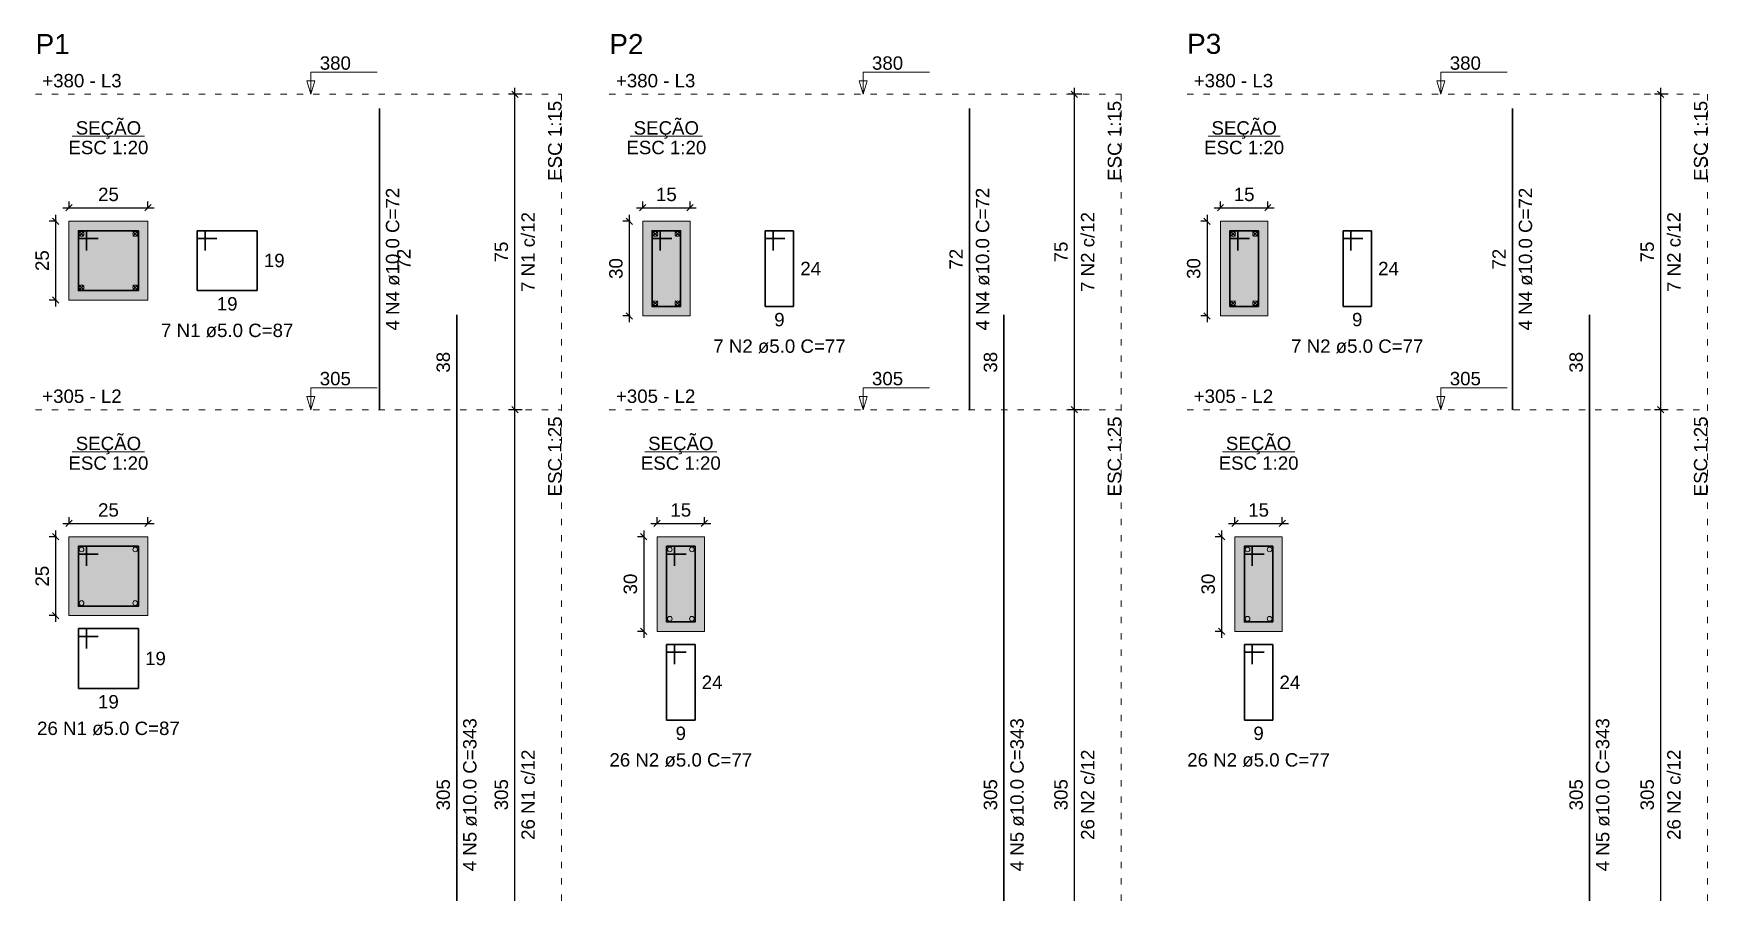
# Model space of a CAD drawing. Header units: inches. Extents: x -52 to 802, y -168 to 85.
# Drawn here: x 598.22 to 624.75, y 69.21 to 82.82 of the extents above; entities that cross this region are included whole.
import ezdxf

# ---------------------------------------------------------------- set-up
doc = ezdxf.new("R2010")
doc.units = ezdxf.units.IN
doc.header["$MEASUREMENT"] = 0
doc.linetypes.add('DOT2', pattern=[3.175, 0, -3.175])
for name, color, linetype, lineweight in [('Descrição da armadura', 7, 'Continuous', 5), ('DT-Barras na forma', 2, 'Continuous', 30), ('DT-Barras no corte', 5, 'Continuous', 5), ('DT-Barras rebatidas', 2, 'Continuous', 30), ('DT-Cotas', 9, 'Continuous', 5), ('DT-Forma', 5, 'Continuous', 5), ('DT-Hachura seção pilares', 252, 'Continuous', 5), ('DT-Pontilhado', 9, 'DOT2', 5), ('DT-Textos', 7, 'Continuous', 5), ('DT-Título', 3, 'Continuous', 20), ('Textos armaduras', 7, 'Continuous', 5)]:
    doc.layers.add(name, color=color, linetype=linetype, lineweight=lineweight)
doc.styles.add('Arial', font='arial.ttf')
doc.styles.get("Standard").update_dxf_attribs({"font": 'arial.ttf'})
doc.dimstyles.new('UM_15.000000', dxfattribs={"dimtxt": 0.18, "dimasz": 0.1, "dimexe": 0.1, "dimexo": 0.2, "dimgap": 0, "dimtad": 1, "dimtih": 1, "dimtoh": 1, "dimdec": 1, "dimlfac": 15, "dimzin": 0, "dimdsep": 46, "dimtxsty": 'Standard', "dimcen": 0.09, "dimdle": 0.1, "dimadec": 1, "dimazin": 2, "dimtfac": 1, "dimtdec": 4, "dimtofl": 0, "dimtmove": 0, "dimatfit": 3, "dimfxl": 1, "dimtolj": 1, "dimarcsym": 0})
doc.dimstyles.new('UM_20.000000', dxfattribs={"dimtxt": 0.18, "dimasz": 0.1, "dimexe": 0.1, "dimexo": 0.2, "dimgap": 0, "dimtad": 1, "dimtih": 1, "dimtoh": 1, "dimdec": 1, "dimlfac": 20, "dimzin": 0, "dimdsep": 46, "dimtxsty": 'Standard', "dimcen": 0.09, "dimdle": 0.1, "dimadec": 1, "dimazin": 2, "dimtfac": 1, "dimtdec": 4, "dimtofl": 0, "dimtmove": 0, "dimatfit": 3, "dimfxl": 1, "dimtolj": 1, "dimarcsym": 0})
doc.dimstyles.new('UM_25.000000', dxfattribs={"dimtxt": 0.18, "dimasz": 0.1, "dimexe": 0.1, "dimexo": 0.2, "dimgap": 0, "dimtad": 1, "dimtih": 1, "dimtoh": 1, "dimdec": 1, "dimlfac": 25, "dimzin": 0, "dimdsep": 46, "dimtxsty": 'Standard', "dimcen": 0.09, "dimdle": 0.1, "dimadec": 1, "dimazin": 2, "dimtfac": 1, "dimtdec": 4, "dimtofl": 0, "dimtmove": 0, "dimatfit": 3, "dimfxl": 1, "dimtolj": 1, "dimarcsym": 0})

# ---------------------------------------------------------------- blocks, each defined once
blk = doc.blocks.new('_Oblique')
at = {"color": 0, "linetype": 'ByBlock', "lineweight": -2}
blk.add_line((-0.5, -0.5), (0.5, 0.5), dxfattribs=at)
blk = doc.blocks.new('*D1440')
at = {"layer": 'Defpoints', "color": 0, "transparency": 16777216}
for p in [(598.787, 79.849), (598.575, 78.599), (598.787, 78.599)]:
    blk.add_point(p, dxfattribs=at)
at = {"layer": 'DT-Cotas', "color": 0, "lineweight": -2, "transparency": 16777216}
for p, q in [((598.587, 79.849), (598.475, 79.849)), ((598.575, 79.949), (598.575, 78.499)), ((598.587, 78.599), (598.475, 78.599))]:
    blk.add_line(p, q, dxfattribs=at)
at = {"layer": 'DT-Cotas', "color": 0, "lineweight": -2, "transparency": 16777216, "xscale": 0.1, "yscale": 0.1, "zscale": 0.1}
for p, rotation in [((598.575, 79.849), 90), ((598.575, 78.599), 270)]:
    blk.add_blockref('_Oblique', p, dxfattribs=dict(at, rotation=rotation))
at = {"layer": 'DT-Cotas', "transparency": 16777216, "insert": (598.363, 79.224), "char_height": 0.2118, "attachment_point": 5, "rotation": 90, "style": 'Arial'}
blk.add_mtext('\\A1;25', dxfattribs=at)
blk = doc.blocks.new('*D1441')
at = {"layer": 'Defpoints', "color": 0, "transparency": 16777216}
for p in [(598.787, 79.849), (600.037, 80.061), (600.037, 79.849)]:
    blk.add_point(p, dxfattribs=at)
at = {"layer": 'DT-Cotas', "color": 0, "lineweight": -2, "transparency": 16777216}
for p, q in [((598.787, 80.049), (598.787, 80.161)), ((600.037, 80.049), (600.037, 80.161)), ((598.687, 80.061), (600.137, 80.061))]:
    blk.add_line(p, q, dxfattribs=at)
at = {"layer": 'DT-Cotas', "color": 0, "lineweight": -2, "transparency": 16777216, "xscale": 0.1, "yscale": 0.1, "zscale": 0.1, "rotation": 180}
blk.add_blockref('_Oblique', (598.787, 80.061), dxfattribs=at)
at = {"layer": 'DT-Cotas', "color": 0, "lineweight": -2, "transparency": 16777216, "xscale": 0.1, "yscale": 0.1, "zscale": 0.1}
blk.add_blockref('_Oblique', (600.037, 80.061), dxfattribs=at)
at = {"layer": 'DT-Cotas', "transparency": 16777216, "insert": (599.412, 80.272), "char_height": 0.2118, "attachment_point": 5, "rotation": 0.0057, "style": 'Arial'}
blk.add_mtext('\\A1;25', dxfattribs=at)
blk = doc.blocks.new('*D1442')
at = {"layer": 'Defpoints', "color": 0, "transparency": 16777216}
for p in [(605.852, 81.861), (606.17, 81.861), (606.17, 76.861)]:
    blk.add_point(p, dxfattribs=at)
at = {"layer": 'DT-Cotas', "color": 0, "lineweight": -2, "transparency": 16777216}
for p, q in [((605.97, 81.861), (605.752, 81.861)), ((605.852, 76.761), (605.852, 81.961)), ((605.97, 76.861), (605.752, 76.861))]:
    blk.add_line(p, q, dxfattribs=at)
at = {"layer": 'DT-Cotas', "color": 0, "lineweight": -2, "transparency": 16777216, "xscale": 0.1, "yscale": 0.1, "zscale": 0.1}
for p, rotation in [((605.852, 81.861), 90), ((605.852, 76.861), 270)]:
    blk.add_blockref('_Oblique', p, dxfattribs=dict(at, rotation=rotation))
blk = doc.blocks.new('*D1443')
at = {"layer": 'Defpoints', "color": 0, "transparency": 16777216}
for p in [(598.787, 74.849), (598.575, 73.599), (598.787, 73.599)]:
    blk.add_point(p, dxfattribs=at)
at = {"layer": 'DT-Cotas', "color": 0, "lineweight": -2, "transparency": 16777216}
for p, q in [((598.587, 74.849), (598.475, 74.849)), ((598.575, 74.949), (598.575, 73.499)), ((598.587, 73.599), (598.475, 73.599))]:
    blk.add_line(p, q, dxfattribs=at)
at = {"layer": 'DT-Cotas', "color": 0, "lineweight": -2, "transparency": 16777216, "xscale": 0.1, "yscale": 0.1, "zscale": 0.1}
for p, rotation in [((598.575, 74.849), 90), ((598.575, 73.599), 270)]:
    blk.add_blockref('_Oblique', p, dxfattribs=dict(at, rotation=rotation))
at = {"layer": 'DT-Cotas', "transparency": 16777216, "insert": (598.363, 74.224), "char_height": 0.2118, "attachment_point": 5, "rotation": 90, "style": 'Arial'}
blk.add_mtext('\\A1;25', dxfattribs=at)
blk = doc.blocks.new('*D1444')
at = {"layer": 'Defpoints', "color": 0, "transparency": 16777216}
for p in [(598.787, 74.849), (600.037, 75.061), (600.037, 74.849)]:
    blk.add_point(p, dxfattribs=at)
at = {"layer": 'DT-Cotas', "color": 0, "lineweight": -2, "transparency": 16777216}
for p, q in [((598.787, 75.049), (598.787, 75.161)), ((600.037, 75.049), (600.037, 75.161)), ((598.687, 75.061), (600.137, 75.061))]:
    blk.add_line(p, q, dxfattribs=at)
at = {"layer": 'DT-Cotas', "color": 0, "lineweight": -2, "transparency": 16777216, "xscale": 0.1, "yscale": 0.1, "zscale": 0.1, "rotation": 180}
blk.add_blockref('_Oblique', (598.787, 75.061), dxfattribs=at)
at = {"layer": 'DT-Cotas', "color": 0, "lineweight": -2, "transparency": 16777216, "xscale": 0.1, "yscale": 0.1, "zscale": 0.1}
blk.add_blockref('_Oblique', (600.037, 75.061), dxfattribs=at)
at = {"layer": 'DT-Cotas', "transparency": 16777216, "insert": (599.412, 75.272), "char_height": 0.2118, "attachment_point": 5, "rotation": 0.0057, "style": 'Arial'}
blk.add_mtext('\\A1;25', dxfattribs=at)
blk = doc.blocks.new('*D1445')
at = {"layer": 'Defpoints', "color": 0, "transparency": 16777216}
for p in [(605.852, 76.861), (606.17, 76.861), (606.17, 64.661)]:
    blk.add_point(p, dxfattribs=at)
at = {"layer": 'DT-Cotas', "color": 0, "lineweight": -2, "transparency": 16777216}
for p, q in [((605.852, 64.561), (605.852, 76.961)), ((605.97, 76.861), (605.752, 76.861)), ((605.97, 64.661), (605.752, 64.661))]:
    blk.add_line(p, q, dxfattribs=at)
at = {"layer": 'DT-Cotas', "color": 0, "lineweight": -2, "transparency": 16777216, "xscale": 0.1, "yscale": 0.1, "zscale": 0.1}
for p, rotation in [((605.852, 76.861), 90), ((605.852, 64.661), 270)]:
    blk.add_blockref('_Oblique', p, dxfattribs=dict(at, rotation=rotation))
blk = doc.blocks.new('*D1460')
at = {"layer": 'Defpoints', "color": 0, "transparency": 16777216}
for p in [(607.877, 79.849), (607.665, 78.349), (607.877, 78.349)]:
    blk.add_point(p, dxfattribs=at)
at = {"layer": 'DT-Cotas', "color": 0, "lineweight": -2, "transparency": 16777216}
for p, q in [((607.677, 79.849), (607.565, 79.849)), ((607.665, 79.949), (607.665, 78.249)), ((607.677, 78.349), (607.565, 78.349))]:
    blk.add_line(p, q, dxfattribs=at)
at = {"layer": 'DT-Cotas', "color": 0, "lineweight": -2, "transparency": 16777216, "xscale": 0.1, "yscale": 0.1, "zscale": 0.1}
for p, rotation in [((607.665, 79.849), 90), ((607.665, 78.349), 270)]:
    blk.add_blockref('_Oblique', p, dxfattribs=dict(at, rotation=rotation))
at = {"layer": 'DT-Cotas', "transparency": 16777216, "insert": (607.454, 79.099), "char_height": 0.2118, "attachment_point": 5, "rotation": 90, "style": 'Arial'}
blk.add_mtext('\\A1;30', dxfattribs=at)
blk = doc.blocks.new('*D1461')
at = {"layer": 'Defpoints', "color": 0, "transparency": 16777216}
for p in [(607.877, 79.849), (608.627, 80.061), (608.627, 79.849)]:
    blk.add_point(p, dxfattribs=at)
at = {"layer": 'DT-Cotas', "color": 0, "lineweight": -2, "transparency": 16777216}
for p, q in [((607.877, 80.049), (607.877, 80.161)), ((608.627, 80.049), (608.627, 80.161)), ((607.777, 80.061), (608.727, 80.061))]:
    blk.add_line(p, q, dxfattribs=at)
at = {"layer": 'DT-Cotas', "color": 0, "lineweight": -2, "transparency": 16777216, "xscale": 0.1, "yscale": 0.1, "zscale": 0.1, "rotation": 180}
blk.add_blockref('_Oblique', (607.877, 80.061), dxfattribs=at)
at = {"layer": 'DT-Cotas', "color": 0, "lineweight": -2, "transparency": 16777216, "xscale": 0.1, "yscale": 0.1, "zscale": 0.1}
blk.add_blockref('_Oblique', (608.627, 80.061), dxfattribs=at)
at = {"layer": 'DT-Cotas', "transparency": 16777216, "insert": (608.252, 80.272), "char_height": 0.2118, "attachment_point": 5, "rotation": 0.0057, "style": 'Arial'}
blk.add_mtext('\\A1;15', dxfattribs=at)
blk = doc.blocks.new('*D1462')
at = {"layer": 'Defpoints', "color": 0, "transparency": 16777216}
for p in [(614.719, 81.861), (615.037, 81.861), (615.037, 76.861)]:
    blk.add_point(p, dxfattribs=at)
at = {"layer": 'DT-Cotas', "color": 0, "lineweight": -2, "transparency": 16777216}
for p, q in [((614.837, 81.861), (614.619, 81.861)), ((614.719, 76.761), (614.719, 81.961)), ((614.837, 76.861), (614.619, 76.861))]:
    blk.add_line(p, q, dxfattribs=at)
at = {"layer": 'DT-Cotas', "color": 0, "lineweight": -2, "transparency": 16777216, "xscale": 0.1, "yscale": 0.1, "zscale": 0.1}
for p, rotation in [((614.719, 81.861), 90), ((614.719, 76.861), 270)]:
    blk.add_blockref('_Oblique', p, dxfattribs=dict(at, rotation=rotation))
blk = doc.blocks.new('*D1463')
at = {"layer": 'Defpoints', "color": 0, "transparency": 16777216}
for p in [(608.106, 74.849), (607.895, 73.349), (608.106, 73.349)]:
    blk.add_point(p, dxfattribs=at)
at = {"layer": 'DT-Cotas', "color": 0, "lineweight": -2, "transparency": 16777216}
for p, q in [((607.906, 74.849), (607.795, 74.849)), ((607.895, 74.949), (607.895, 73.249)), ((607.906, 73.349), (607.795, 73.349))]:
    blk.add_line(p, q, dxfattribs=at)
at = {"layer": 'DT-Cotas', "color": 0, "lineweight": -2, "transparency": 16777216, "xscale": 0.1, "yscale": 0.1, "zscale": 0.1}
for p, rotation in [((607.895, 74.849), 90), ((607.895, 73.349), 270)]:
    blk.add_blockref('_Oblique', p, dxfattribs=dict(at, rotation=rotation))
at = {"layer": 'DT-Cotas', "transparency": 16777216, "insert": (607.683, 74.099), "char_height": 0.2118, "attachment_point": 5, "rotation": 90, "style": 'Arial'}
blk.add_mtext('\\A1;30', dxfattribs=at)
blk = doc.blocks.new('*D1464')
at = {"layer": 'Defpoints', "color": 0, "transparency": 16777216}
for p in [(608.106, 74.849), (608.856, 75.061), (608.856, 74.849)]:
    blk.add_point(p, dxfattribs=at)
at = {"layer": 'DT-Cotas', "color": 0, "lineweight": -2, "transparency": 16777216}
for p, q in [((608.106, 75.049), (608.106, 75.161)), ((608.856, 75.049), (608.856, 75.161)), ((608.006, 75.061), (608.956, 75.061))]:
    blk.add_line(p, q, dxfattribs=at)
at = {"layer": 'DT-Cotas', "color": 0, "lineweight": -2, "transparency": 16777216, "xscale": 0.1, "yscale": 0.1, "zscale": 0.1, "rotation": 180}
blk.add_blockref('_Oblique', (608.106, 75.061), dxfattribs=at)
at = {"layer": 'DT-Cotas', "color": 0, "lineweight": -2, "transparency": 16777216, "xscale": 0.1, "yscale": 0.1, "zscale": 0.1}
blk.add_blockref('_Oblique', (608.856, 75.061), dxfattribs=at)
at = {"layer": 'DT-Cotas', "transparency": 16777216, "insert": (608.481, 75.272), "char_height": 0.2118, "attachment_point": 5, "rotation": 0.0057, "style": 'Arial'}
blk.add_mtext('\\A1;15', dxfattribs=at)
blk = doc.blocks.new('*D1448')
at = {"layer": 'Defpoints', "color": 0, "transparency": 16777216}
for p in [(614.719, 76.861), (615.037, 76.861), (615.037, 64.661)]:
    blk.add_point(p, dxfattribs=at)
at = {"layer": 'DT-Cotas', "color": 0, "lineweight": -2, "transparency": 16777216}
for p, q in [((614.719, 64.561), (614.719, 76.961)), ((614.837, 76.861), (614.619, 76.861)), ((614.837, 64.661), (614.619, 64.661))]:
    blk.add_line(p, q, dxfattribs=at)
at = {"layer": 'DT-Cotas', "color": 0, "lineweight": -2, "transparency": 16777216, "xscale": 0.1, "yscale": 0.1, "zscale": 0.1}
for p, rotation in [((614.719, 76.861), 90), ((614.719, 64.661), 270)]:
    blk.add_blockref('_Oblique', p, dxfattribs=dict(at, rotation=rotation))
blk = doc.blocks.new('*D1452')
at = {"layer": 'Defpoints', "color": 0, "transparency": 16777216}
for p in [(617.033, 79.849), (616.821, 78.349), (617.033, 78.349)]:
    blk.add_point(p, dxfattribs=at)
at = {"layer": 'DT-Cotas', "color": 0, "lineweight": -2, "transparency": 16777216}
for p, q in [((616.833, 79.849), (616.721, 79.849)), ((616.821, 79.949), (616.821, 78.249)), ((616.833, 78.349), (616.721, 78.349))]:
    blk.add_line(p, q, dxfattribs=at)
at = {"layer": 'DT-Cotas', "color": 0, "lineweight": -2, "transparency": 16777216, "xscale": 0.1, "yscale": 0.1, "zscale": 0.1}
for p, rotation in [((616.821, 79.849), 90), ((616.821, 78.349), 270)]:
    blk.add_blockref('_Oblique', p, dxfattribs=dict(at, rotation=rotation))
at = {"layer": 'DT-Cotas', "transparency": 16777216, "insert": (616.609, 79.099), "char_height": 0.2118, "attachment_point": 5, "rotation": 90, "style": 'Arial'}
blk.add_mtext('\\A1;30', dxfattribs=at)
blk = doc.blocks.new('*D1453')
at = {"layer": 'Defpoints', "color": 0, "transparency": 16777216}
for p in [(617.033, 79.849), (617.783, 80.061), (617.783, 79.849)]:
    blk.add_point(p, dxfattribs=at)
at = {"layer": 'DT-Cotas', "color": 0, "lineweight": -2, "transparency": 16777216}
for p, q in [((617.033, 80.049), (617.033, 80.161)), ((617.783, 80.049), (617.783, 80.161)), ((616.933, 80.061), (617.883, 80.061))]:
    blk.add_line(p, q, dxfattribs=at)
at = {"layer": 'DT-Cotas', "color": 0, "lineweight": -2, "transparency": 16777216, "xscale": 0.1, "yscale": 0.1, "zscale": 0.1, "rotation": 180}
blk.add_blockref('_Oblique', (617.033, 80.061), dxfattribs=at)
at = {"layer": 'DT-Cotas', "color": 0, "lineweight": -2, "transparency": 16777216, "xscale": 0.1, "yscale": 0.1, "zscale": 0.1}
blk.add_blockref('_Oblique', (617.783, 80.061), dxfattribs=at)
at = {"layer": 'DT-Cotas', "transparency": 16777216, "insert": (617.408, 80.272), "char_height": 0.2118, "attachment_point": 5, "rotation": 0.0057, "style": 'Arial'}
blk.add_mtext('\\A1;15', dxfattribs=at)
blk = doc.blocks.new('*D1454')
at = {"layer": 'Defpoints', "color": 0, "transparency": 16777216}
for p in [(624.009, 81.861), (624.326, 81.861), (624.326, 76.861)]:
    blk.add_point(p, dxfattribs=at)
at = {"layer": 'DT-Cotas', "color": 0, "lineweight": -2, "transparency": 16777216}
for p, q in [((624.126, 81.861), (623.909, 81.861)), ((624.009, 76.761), (624.009, 81.961)), ((624.126, 76.861), (623.909, 76.861))]:
    blk.add_line(p, q, dxfattribs=at)
at = {"layer": 'DT-Cotas', "color": 0, "lineweight": -2, "transparency": 16777216, "xscale": 0.1, "yscale": 0.1, "zscale": 0.1}
for p, rotation in [((624.009, 81.861), 90), ((624.009, 76.861), 270)]:
    blk.add_blockref('_Oblique', p, dxfattribs=dict(at, rotation=rotation))
blk = doc.blocks.new('*D1455')
at = {"layer": 'Defpoints', "color": 0, "transparency": 16777216}
for p in [(617.262, 74.849), (617.05, 73.349), (617.262, 73.349)]:
    blk.add_point(p, dxfattribs=at)
at = {"layer": 'DT-Cotas', "color": 0, "lineweight": -2, "transparency": 16777216}
for p, q in [((617.062, 74.849), (616.95, 74.849)), ((617.05, 74.949), (617.05, 73.249)), ((617.062, 73.349), (616.95, 73.349))]:
    blk.add_line(p, q, dxfattribs=at)
at = {"layer": 'DT-Cotas', "color": 0, "lineweight": -2, "transparency": 16777216, "xscale": 0.1, "yscale": 0.1, "zscale": 0.1}
for p, rotation in [((617.05, 74.849), 90), ((617.05, 73.349), 270)]:
    blk.add_blockref('_Oblique', p, dxfattribs=dict(at, rotation=rotation))
at = {"layer": 'DT-Cotas', "transparency": 16777216, "insert": (616.838, 74.099), "char_height": 0.2118, "attachment_point": 5, "rotation": 90, "style": 'Arial'}
blk.add_mtext('\\A1;30', dxfattribs=at)
blk = doc.blocks.new('*D1456')
at = {"layer": 'Defpoints', "color": 0, "transparency": 16777216}
for p in [(617.262, 74.849), (618.012, 75.061), (618.012, 74.849)]:
    blk.add_point(p, dxfattribs=at)
at = {"layer": 'DT-Cotas', "color": 0, "lineweight": -2, "transparency": 16777216}
for p, q in [((617.262, 75.049), (617.262, 75.161)), ((618.012, 75.049), (618.012, 75.161)), ((617.162, 75.061), (618.112, 75.061))]:
    blk.add_line(p, q, dxfattribs=at)
at = {"layer": 'DT-Cotas', "color": 0, "lineweight": -2, "transparency": 16777216, "xscale": 0.1, "yscale": 0.1, "zscale": 0.1, "rotation": 180}
blk.add_blockref('_Oblique', (617.262, 75.061), dxfattribs=at)
at = {"layer": 'DT-Cotas', "color": 0, "lineweight": -2, "transparency": 16777216, "xscale": 0.1, "yscale": 0.1, "zscale": 0.1}
blk.add_blockref('_Oblique', (618.012, 75.061), dxfattribs=at)
at = {"layer": 'DT-Cotas', "transparency": 16777216, "insert": (617.637, 75.272), "char_height": 0.2118, "attachment_point": 5, "rotation": 0.0057, "style": 'Arial'}
blk.add_mtext('\\A1;15', dxfattribs=at)
blk = doc.blocks.new('*D1465')
at = {"layer": 'Defpoints', "color": 0, "transparency": 16777216}
for p in [(624.009, 76.861), (624.326, 76.861), (624.326, 64.661)]:
    blk.add_point(p, dxfattribs=at)
at = {"layer": 'DT-Cotas', "color": 0, "lineweight": -2, "transparency": 16777216}
for p, q in [((624.009, 64.561), (624.009, 76.961)), ((624.126, 76.861), (623.909, 76.861)), ((624.126, 64.661), (623.909, 64.661))]:
    blk.add_line(p, q, dxfattribs=at)
at = {"layer": 'DT-Cotas', "color": 0, "lineweight": -2, "transparency": 16777216, "xscale": 0.1, "yscale": 0.1, "zscale": 0.1}
for p, rotation in [((624.009, 76.861), 90), ((624.009, 64.661), 270)]:
    blk.add_blockref('_Oblique', p, dxfattribs=dict(at, rotation=rotation))

msp = doc.modelspace()

# ---------------------------------------------------------------- hatches: boundary and pattern name
at = {"layer": 'DT-Hachura seção pilares', "linetype": 'Continuous'}
for points in [[(598.7866, 78.5988), (598.7866, 78.5988), (600.0366, 78.5988), (600.0366, 79.8488), (598.7866, 79.8488), (598.7866, 78.5988)], [(607.8771, 78.3488), (607.8771, 78.3488), (608.6271, 78.3488), (608.6271, 79.8488), (607.8771, 79.8488), (607.8771, 78.3488)], [(617.0325, 78.3488), (617.0325, 78.3488), (617.7825, 78.3488), (617.7825, 79.8488), (617.0325, 79.8488), (617.0325, 78.3488)], [(598.7866, 73.5988), (598.7866, 73.5988), (600.0366, 73.5988), (600.0366, 74.8488), (598.7866, 74.8488), (598.7866, 73.5988)], [(608.1063, 73.3488), (608.1063, 73.3488), (608.8563, 73.3488), (608.8563, 74.8488), (608.1063, 74.8488), (608.1063, 73.3488)], [(617.2617, 73.3488), (617.2617, 73.3488), (618.0117, 73.3488), (618.0117, 74.8488), (617.2617, 74.8488), (617.2617, 73.3488)]]:
    msp.add_hatch(color=256, dxfattribs=at).paths.add_polyline_path(points)

# ---------------------------------------------------------------- linework, layer by layer
at = {"layer": 'DT-Barras na forma'}
for points in [[(599.0616, 79.3863), (599.0616, 79.6988), (598.9366, 79.6988), (598.9366, 78.7488), (599.8866, 78.7488), (599.8866, 79.6988), (598.9366, 79.6988), (598.9366, 79.5738), (599.2491, 79.5738)], [(608.1521, 79.3863), (608.1521, 79.6988), (608.0271, 79.6988), (608.0271, 78.4988), (608.4771, 78.4988), (608.4771, 79.6988), (608.0271, 79.6988), (608.0271, 79.5738), (608.3396, 79.5738)], [(617.3075, 79.3863), (617.3075, 79.6988), (617.1825, 79.6988), (617.1825, 78.4988), (617.6325, 78.4988), (617.6325, 79.6988), (617.1825, 79.6988), (617.1825, 79.5738), (617.495, 79.5738)], [(599.0616, 74.3863), (599.0616, 74.6988), (598.9366, 74.6988), (598.9366, 73.7488), (599.8866, 73.7488), (599.8866, 74.6988), (598.9366, 74.6988), (598.9366, 74.5738), (599.2491, 74.5738)], [(608.3813, 74.3863), (608.3813, 74.6988), (608.2563, 74.6988), (608.2563, 73.4988), (608.7063, 73.4988), (608.7063, 74.6988), (608.2563, 74.6988), (608.2563, 74.5738), (608.5688, 74.5738)], [(617.5367, 74.3863), (617.5367, 74.6988), (617.4117, 74.6988), (617.4117, 73.4988), (617.8617, 73.4988), (617.8617, 74.6988), (617.4117, 74.6988), (617.4117, 74.5738), (617.7242, 74.5738)]]:
    msp.add_lwpolyline(points, dxfattribs=at)
at = {"layer": 'DT-Barras no corte'}
for p, q in [((598.9491, 79.6113), (599.0241, 79.6863)), ((598.9491, 79.6863), (599.0241, 79.6113)), ((599.7991, 79.6113), (599.8741, 79.6863)), ((599.7991, 79.6863), (599.8741, 79.6113)), ((608.0396, 79.6113), (608.1146, 79.6863)), ((608.0396, 79.6863), (608.1146, 79.6113)), ((608.3896, 79.6113), (608.4646, 79.6863)), ((608.3896, 79.6863), (608.4646, 79.6113)), ((617.195, 79.6113), (617.27, 79.6863)), ((617.195, 79.6863), (617.27, 79.6113)), ((617.545, 79.6113), (617.62, 79.6863)), ((617.545, 79.6863), (617.62, 79.6113)), ((598.9491, 78.7613), (599.0241, 78.8363)), ((598.9491, 78.8363), (599.0241, 78.7613)), ((599.7991, 78.7613), (599.8741, 78.8363)), ((599.7991, 78.8363), (599.8741, 78.7613)), ((608.0396, 78.5113), (608.1146, 78.5863)), ((608.0396, 78.5863), (608.1146, 78.5113)), ((608.3896, 78.5113), (608.4646, 78.5863)), ((608.3896, 78.5863), (608.4646, 78.5113)), ((617.195, 78.5113), (617.27, 78.5863)), ((617.195, 78.5863), (617.27, 78.5113)), ((617.545, 78.5113), (617.62, 78.5863)), ((617.545, 78.5863), (617.62, 78.5113))]:
    msp.add_line(p, q, dxfattribs=at)
for centre in [(598.9866, 79.6488), (599.8366, 79.6488), (608.0771, 79.6488), (608.4271, 79.6488), (617.2325, 79.6488), (617.5825, 79.6488), (598.9866, 78.7988), (599.8366, 78.7988), (608.0771, 78.5488), (608.4271, 78.5488), (617.2325, 78.5488), (617.5825, 78.5488), (598.9866, 74.6488), (599.8366, 74.6488), (608.3063, 74.6488), (608.6563, 74.6488), (617.4617, 74.6488), (617.8117, 74.6488), (598.9866, 73.7988), (599.8366, 73.7988), (608.3063, 73.5488), (608.6563, 73.5488), (617.4617, 73.5488), (617.8117, 73.5488)]:
    msp.add_circle(centre, 0.0375, dxfattribs=at)
at = {"layer": 'DT-Barras rebatidas'}
for p, q in [((603.7081, 76.8609), (603.7081, 81.6342)), ((613.056, 76.8609), (613.056, 81.6342)), ((621.6587, 76.8609), (621.6587, 81.6342)), ((600.9437, 79.6988), (600.8187, 79.6988)), ((600.8187, 79.6988), (600.8187, 78.7488)), ((601.7687, 79.6988), (600.8187, 79.6988)), ((600.8187, 79.6988), (600.8187, 79.5738)), ((600.9437, 79.3863), (600.9437, 79.6988)), ((601.7687, 78.7488), (601.7687, 79.6988)), ((609.9441, 79.6988), (609.8191, 79.6988)), ((609.8191, 79.6988), (609.8191, 78.4988)), ((610.2691, 79.6988), (609.8191, 79.6988)), ((609.8191, 79.6988), (609.8191, 79.5738)), ((609.9441, 79.3863), (609.9441, 79.6988)), ((610.2691, 78.4988), (610.2691, 79.6988)), ((619.0995, 79.6988), (618.9745, 79.6988)), ((618.9745, 79.6988), (618.9745, 78.4988)), ((619.4245, 79.6988), (618.9745, 79.6988)), ((618.9745, 79.6988), (618.9745, 79.5738)), ((619.0995, 79.3863), (619.0995, 79.6988)), ((619.4245, 78.4988), (619.4245, 79.6988)), ((600.8187, 79.5738), (601.1312, 79.5738)), ((609.8191, 79.5738), (610.1316, 79.5738)), ((618.9745, 79.5738), (619.287, 79.5738)), ((600.8187, 78.7488), (601.7687, 78.7488)), ((604.9317, 76.8609), (604.9317, 78.3677)), ((609.8191, 78.4988), (610.2691, 78.4988)), ((613.6024, 76.8609), (613.6024, 78.3677)), ((618.9745, 78.4988), (619.4245, 78.4988)), ((622.8823, 76.8609), (622.8823, 78.3677)), ((604.9317, 64.6609), (604.9317, 76.8609)), ((613.6024, 64.6609), (613.6024, 76.8609)), ((622.8823, 64.6609), (622.8823, 76.8609)), ((599.0616, 73.3929), (598.9366, 73.3929)), ((598.9366, 73.3929), (598.9366, 72.4429)), ((599.8866, 73.3929), (598.9366, 73.3929)), ((598.9366, 73.3929), (598.9366, 73.2679)), ((598.9366, 73.2679), (599.2491, 73.2679)), ((599.0616, 73.0804), (599.0616, 73.3929)), ((599.8866, 72.4429), (599.8866, 73.3929)), ((608.3813, 73.1429), (608.2563, 73.1429)), ((608.2563, 73.1429), (608.2563, 71.9429)), ((608.7063, 73.1429), (608.2563, 73.1429)), ((608.2563, 73.1429), (608.2563, 73.0179)), ((608.2563, 73.0179), (608.5688, 73.0179)), ((608.3813, 72.8304), (608.3813, 73.1429)), ((608.7063, 71.9429), (608.7063, 73.1429)), ((617.5367, 73.1429), (617.4117, 73.1429)), ((617.4117, 73.1429), (617.4117, 71.9429)), ((617.8617, 73.1429), (617.4117, 73.1429)), ((617.4117, 73.1429), (617.4117, 73.0179)), ((617.4117, 73.0179), (617.7242, 73.0179)), ((617.5367, 72.8304), (617.5367, 73.1429)), ((617.8617, 71.9429), (617.8617, 73.1429)), ((598.9366, 72.4429), (599.8866, 72.4429)), ((608.2563, 71.9429), (608.7063, 71.9429)), ((617.4117, 71.9429), (617.8617, 71.9429))]:
    msp.add_line(p, q, dxfattribs=at)
at = {"layer": 'DT-Forma'}
for points in [[(598.7866, 78.5988), (600.0366, 78.5988), (600.0366, 79.8488), (598.7866, 79.8488), (598.7866, 78.5988)], [(607.8771, 78.3488), (608.6271, 78.3488), (608.6271, 79.8488), (607.8771, 79.8488), (607.8771, 78.3488)], [(617.0325, 78.3488), (617.7825, 78.3488), (617.7825, 79.8488), (617.0325, 79.8488), (617.0325, 78.3488)], [(598.7866, 73.5988), (600.0366, 73.5988), (600.0366, 74.8488), (598.7866, 74.8488), (598.7866, 73.5988)], [(608.1063, 73.3488), (608.8563, 73.3488), (608.8563, 74.8488), (608.1063, 74.8488), (608.1063, 73.3488)], [(617.2617, 73.3488), (618.0117, 73.3488), (618.0117, 74.8488), (617.2617, 74.8488), (617.2617, 73.3488)]]:
    msp.add_lwpolyline(points, close=True, dxfattribs=at)
at = {"layer": 'DT-Pontilhado', "ltscale": 0.05}
for p, q in [((598.2571, 81.8609), (606.5932, 81.8609)), ((606.5932, 81.8609), (606.5932, 60.6609)), ((607.3476, 81.8609), (615.4607, 81.8609)), ((615.4607, 81.8609), (615.4607, 60.6609)), ((616.503, 81.8609), (624.75, 81.8609)), ((624.75, 81.8609), (624.75, 60.6609)), ((598.2571, 76.8609), (606.5932, 76.8609)), ((607.3476, 76.8609), (615.4607, 76.8609)), ((616.503, 76.8609), (624.75, 76.8609))]:
    msp.add_line(p, q, dxfattribs=at)
at = {"layer": 'DT-Textos'}
for p, q in [((598.8394, 81.1937), (599.9839, 81.1937)), ((607.6799, 81.1937), (608.8243, 81.1937)), ((616.8353, 81.1937), (617.9797, 81.1937)), ((598.8394, 76.1937), (599.9839, 76.1937)), ((607.9091, 76.1937), (609.0535, 76.1937)), ((617.0645, 76.1937), (618.2089, 76.1937))]:
    msp.add_line(p, q, dxfattribs=at)
for points in [[(602.6203, 81.8609), (602.6838, 82.0727), (602.5567, 82.0727), (602.6203, 81.8609), (602.6203, 82.2109), (603.6703, 82.2109)], [(611.3706, 81.8609), (611.4341, 82.0727), (611.3071, 82.0727), (611.3706, 81.8609), (611.3706, 82.2109), (612.4206, 82.2109)], [(620.526, 81.8609), (620.5895, 82.0727), (620.4625, 82.0727), (620.526, 81.8609), (620.526, 82.2109), (621.576, 82.2109)], [(602.6203, 76.8609), (602.6838, 77.0727), (602.5567, 77.0727), (602.6203, 76.8609), (602.6203, 77.2109), (603.6703, 77.2109)], [(611.3706, 76.8609), (611.4341, 77.0727), (611.3071, 77.0727), (611.3706, 76.8609), (611.3706, 77.2109), (612.4206, 77.2109)], [(620.526, 76.8609), (620.5895, 77.0727), (620.4625, 77.0727), (620.526, 76.8609), (620.526, 77.2109), (621.576, 77.2109)]]:
    msp.add_lwpolyline(points, dxfattribs=at)

# ---------------------------------------------------------------- texts
at = {"layer": 'Descrição da armadura', "linetype": 'Continuous', "char_height": 0.2118, "attachment_point": 8, "rotation": 90, "line_spacing_factor": 0.798, "style": 'Arial'}
for s, insert, width in [('4 N4 ø10.0 C=72', (604.0258, 79.2476), 4.534748), ('4 N4 ø10.0 C=72', (613.3737, 79.2476), 4.534748), ('4 N4 ø10.0 C=72', (621.9764, 79.2476), 4.534748), ('7 N1 c/12', (606.1696, 79.3609), 2.539389), ('7 N2 c/12', (615.0371, 79.3609), 2.539389), ('7 N2 c/12', (624.3264, 79.3609), 2.539389), ('4 N5 ø10.0 C=343', (605.2494, 70.7609), 4.8647), ('4 N5 ø10.0 C=343', (613.9201, 70.7609), 4.8647), ('4 N5 ø10.0 C=343', (623.2, 70.7609), 4.8647), ('26 N1 c/12', (606.1696, 70.7609), 2.869342), ('26 N2 c/12', (615.0371, 70.7609), 2.869342), ('26 N2 c/12', (624.3264, 70.7609), 2.869342)]:
    msp.add_mtext(s, dxfattribs=dict(at, insert=insert, width=width))
at = {"layer": 'Descrição da armadura', "linetype": 'Continuous', "char_height": 0.2118, "attachment_point": 8, "line_spacing_factor": 0.798, "style": 'Arial'}
for s, insert, width in [('7 N1 ø5.0 C=87', (601.2937, 78.0075), 4.204795), ('7 N2 ø5.0 C=77', (610.0441, 77.7575), 4.204795), ('7 N2 ø5.0 C=77', (619.1995, 77.7575), 4.204795), ('26 N1 ø5.0 C=87', (599.4116, 71.7016), 4.534748), ('26 N2 ø5.0 C=77', (608.4813, 71.2016), 4.534748), ('26 N2 ø5.0 C=77', (617.6367, 71.2016), 4.534748)]:
    msp.add_mtext(s, dxfattribs=dict(at, insert=insert, width=width))
at = {"layer": 'DT-Cotas', "linetype": 'Continuous', "char_height": 0.2118, "attachment_point": 8, "rotation": 90, "line_spacing_factor": 0.798, "style": 'Arial'}
for s, insert, width in [('75', (605.746, 79.3609), 0.659905), ('75', (614.6135, 79.3609), 0.659905), ('75', (623.9028, 79.3609), 0.659905), ('305', (605.746, 70.7609), 0.989858), ('305', (614.6135, 70.7609), 0.989858), ('305', (623.9028, 70.7609), 0.989858)]:
    msp.add_mtext(s, dxfattribs=dict(at, insert=insert, width=width))
at = {"layer": 'DT-Textos', "char_height": 0.2118, "width": 1.18721, "attachment_point": 7, "line_spacing_factor": 0.798, "style": 'Arial'}
for s, insert in [('380', (602.7603, 82.2459)), ('380', (611.5106, 82.2459)), ('380', (620.666, 82.2459)), ('305', (602.7603, 77.2459)), ('305', (611.5106, 77.2459)), ('305', (620.666, 77.2459))]:
    msp.add_mtext(s, dxfattribs=dict(at, insert=insert))
at = {"layer": 'DT-Textos', "linetype": 'Continuous', "char_height": 0.2118, "line_spacing_factor": 0.798, "style": 'Arial'}
for s, insert, width, attachment_point in [('+380 - L3', (598.363, 81.9668), 3.026568, 7), ('+380 - L3', (607.4535, 81.9668), 3.026568, 7), ('+380 - L3', (616.6089, 81.9668), 3.026568, 7), ('SEÇÃO', (599.4118, 81.156), 2.49116, 8), ('SEÇÃO', (608.2517, 81.156), 2.49116, 8), ('SEÇÃO', (617.4076, 81.156), 2.49116, 8), ('ESC 1:20', (599.4116, 80.9078), 3.045677, 8), ('ESC 1:20', (608.2521, 80.9078), 3.045677, 8), ('ESC 1:20', (617.4075, 80.9078), 3.045677, 8), ('+305 - L2', (598.363, 76.9668), 3.026568, 7), ('+305 - L2', (607.4535, 76.9668), 3.026568, 7), ('+305 - L2', (616.6089, 76.9668), 3.026568, 7), ('SEÇÃO', (599.4118, 76.156), 2.49116, 8), ('SEÇÃO', (608.4817, 76.156), 2.49116, 8), ('SEÇÃO', (617.6366, 76.156), 2.49116, 8), ('ESC 1:20', (599.4116, 75.9078), 3.045677, 8), ('ESC 1:20', (608.4813, 75.9078), 3.045677, 8), ('ESC 1:20', (617.6367, 75.9078), 3.045677, 8)]:
    msp.add_mtext(s, dxfattribs=dict(at, insert=insert, width=width, attachment_point=attachment_point))
at = {"layer": 'DT-Textos', "linetype": 'Continuous', "char_height": 0.2118, "width": 3.045677, "attachment_point": 9, "rotation": 90, "line_spacing_factor": 0.798, "style": 'Arial'}
for s, insert in [('ESC 1:15', (606.5932, 81.755)), ('ESC 1:15', (615.4607, 81.755)), ('ESC 1:15', (624.75, 81.755)), ('ESC 1:25', (606.5932, 76.755)), ('ESC 1:25', (615.4607, 76.755)), ('ESC 1:25', (624.75, 76.755))]:
    msp.add_mtext(s, dxfattribs=dict(at, insert=insert))
at = {"layer": 'DT-Título', "linetype": 'Continuous', "char_height": 0.3177, "width": 0.870342, "attachment_point": 7, "line_spacing_factor": 0.798, "style": 'Arial'}
for s, insert in [('P1', (598.2571, 82.4963)), ('P2', (607.3476, 82.4963)), ('P3', (616.503, 82.4963))]:
    msp.add_mtext(s, dxfattribs=dict(at, insert=insert))
at = {"layer": 'Textos armaduras', "linetype": 'Continuous', "char_height": 0.2118, "attachment_point": 7, "line_spacing_factor": 0.798, "style": 'Arial'}
for s, insert, width in [('19', (601.8746, 79.1179), 0.659905), ('24', (610.375, 78.9929), 0.659905), ('24', (619.5304, 78.9929), 0.659905), ('19', (601.1288, 78.4311), 0.659905), ('9', (609.9616, 78.1811), 0.329953), ('9', (619.117, 78.1811), 0.329953), ('19', (599.9925, 72.812), 0.659905), ('24', (608.8122, 72.437), 0.659905), ('24', (617.9676, 72.437), 0.659905), ('19', (599.2467, 72.1252), 0.659905), ('9', (608.3988, 71.6252), 0.329953), ('9', (617.5542, 71.6252), 0.329953)]:
    msp.add_mtext(s, dxfattribs=dict(at, insert=insert, width=width))
at = {"layer": 'Textos armaduras', "linetype": 'Continuous', "char_height": 0.2118, "attachment_point": 7, "rotation": 90, "line_spacing_factor": 0.798, "style": 'Arial'}
for s, insert, width in [('72', (604.1998, 79.0826), 0.659905), ('72', (612.9501, 79.0826), 0.659905), ('72', (621.5528, 79.0826), 0.659905), ('38', (604.8258, 77.4493), 0.659905), ('38', (613.4965, 77.4493), 0.659905), ('38', (622.7764, 77.4493), 0.659905), ('305', (604.8258, 70.5134), 0.989858), ('305', (613.4965, 70.5134), 0.989858), ('305', (622.7764, 70.5134), 0.989858)]:
    msp.add_mtext(s, dxfattribs=dict(at, insert=insert, width=width))

# ---------------------------------------------------------------- dimensions: what is measured, and where the dimension line sits
at = {"layer": 'DT-Cotas'}
for base, p1, p2, dimstyle, override, picture, middle in [((605.8519, 81.8609), (606.1696, 76.8609), (606.1696, 81.8609), 'UM_15.000000', {"dimtxt": 0.2118, "dimasz": 0.1, "dimexe": 0.1, "dimexo": 0.2, "dimtad": 1, "dimtih": 0, "dimtoh": 0, "dimdec": 1, "dimlfac": 15, "dimzin": 8, "dimtxsty": 'Arial', "dimblk": 'Oblique', "dimblk1": 'Oblique', "dimblk2": 'Oblique', "dimsah": 1, "dimdle": 0.1, "dimse1": 0, "dimse2": 0, "dimclrt": 256, "dimadec": 1, "dimazin": 3, "dimtmove": 2, "dimldrblk": 'Oblique'}, '*D1442', (605.6401, 79.3609)), ((614.7194, 81.8609), (615.0371, 76.8609), (615.0371, 81.8609), 'UM_15.000000', {"dimtxt": 0.2118, "dimasz": 0.1, "dimexe": 0.1, "dimexo": 0.2, "dimtad": 1, "dimtih": 0, "dimtoh": 0, "dimdec": 1, "dimlfac": 15, "dimzin": 8, "dimtxsty": 'Arial', "dimblk": 'Oblique', "dimblk1": 'Oblique', "dimblk2": 'Oblique', "dimsah": 1, "dimdle": 0.1, "dimse1": 0, "dimse2": 0, "dimclrt": 256, "dimadec": 1, "dimazin": 3, "dimtmove": 2, "dimldrblk": 'Oblique'}, '*D1462', (614.5076, 79.3609)), ((624.0087, 81.8609), (624.3264, 76.8609), (624.3264, 81.8609), 'UM_15.000000', {"dimtxt": 0.2118, "dimasz": 0.1, "dimexe": 0.1, "dimexo": 0.2, "dimtad": 1, "dimtih": 0, "dimtoh": 0, "dimdec": 1, "dimlfac": 15, "dimzin": 8, "dimtxsty": 'Arial', "dimblk": 'Oblique', "dimblk1": 'Oblique', "dimblk2": 'Oblique', "dimsah": 1, "dimdle": 0.1, "dimse1": 0, "dimse2": 0, "dimclrt": 256, "dimadec": 1, "dimazin": 3, "dimtmove": 2, "dimldrblk": 'Oblique'}, '*D1454', (623.7969, 79.3609)), ((605.8519, 76.8609), (606.1696, 64.6609), (606.1696, 76.8609), 'UM_25.000000', {"dimtxt": 0.2118, "dimasz": 0.1, "dimexe": 0.1, "dimexo": 0.2, "dimtad": 1, "dimtih": 0, "dimtoh": 0, "dimdec": 1, "dimlfac": 25, "dimzin": 8, "dimtxsty": 'Arial', "dimblk": 'Oblique', "dimblk1": 'Oblique', "dimblk2": 'Oblique', "dimsah": 1, "dimdle": 0.1, "dimse1": 0, "dimse2": 0, "dimclrt": 256, "dimadec": 1, "dimazin": 3, "dimtmove": 2, "dimldrblk": 'Oblique'}, '*D1445', (605.6401, 70.7609)), ((614.7194, 76.8609), (615.0371, 64.6609), (615.0371, 76.8609), 'UM_25.000000', {"dimtxt": 0.2118, "dimasz": 0.1, "dimexe": 0.1, "dimexo": 0.2, "dimtad": 1, "dimtih": 0, "dimtoh": 0, "dimdec": 1, "dimlfac": 25, "dimzin": 8, "dimtxsty": 'Arial', "dimblk": 'Oblique', "dimblk1": 'Oblique', "dimblk2": 'Oblique', "dimsah": 1, "dimdle": 0.1, "dimse1": 0, "dimse2": 0, "dimclrt": 256, "dimadec": 1, "dimazin": 3, "dimtmove": 2, "dimldrblk": 'Oblique'}, '*D1448', (614.5076, 70.7609)), ((624.0087, 76.8609), (624.3264, 64.6609), (624.3264, 76.8609), 'UM_25.000000', {"dimtxt": 0.2118, "dimasz": 0.1, "dimexe": 0.1, "dimexo": 0.2, "dimtad": 1, "dimtih": 0, "dimtoh": 0, "dimdec": 1, "dimlfac": 25, "dimzin": 8, "dimtxsty": 'Arial', "dimblk": 'Oblique', "dimblk1": 'Oblique', "dimblk2": 'Oblique', "dimsah": 1, "dimdle": 0.1, "dimse1": 0, "dimse2": 0, "dimclrt": 256, "dimadec": 1, "dimazin": 3, "dimtmove": 2, "dimldrblk": 'Oblique'}, '*D1465', (623.7969, 70.7609))]:
    dim = msp.add_linear_dim(base=base, p1=p1, p2=p2, angle=90, text=' ', dimstyle=dimstyle, override=override, dxfattribs=at)
    dim.commit()
    dim.dimension.update_dxf_attribs({"geometry": picture, "text_midpoint": middle, "dimtype": 160, "text_rotation": 90})
for base, p1, p2, picture, middle in [((600.0366, 80.0606), (598.7866, 79.8488), (600.0366, 79.8488), '*D1441', (599.4116, 80.2724)), ((608.6271, 80.0606), (607.8771, 79.8488), (608.6271, 79.8488), '*D1461', (608.2521, 80.2724)), ((617.7825, 80.0606), (617.0325, 79.8488), (617.7825, 79.8488), '*D1453', (617.4075, 80.2724)), ((600.0366, 75.0606), (598.7866, 74.8488), (600.0366, 74.8488), '*D1444', (599.4116, 75.2724)), ((608.8563, 75.0606), (608.1063, 74.8488), (608.8563, 74.8488), '*D1464', (608.4813, 75.2724)), ((618.0117, 75.0606), (617.2617, 74.8488), (618.0117, 74.8488), '*D1456', (617.6367, 75.2724))]:
    dim = msp.add_linear_dim(base=base, p1=p1, p2=p2, dimstyle='UM_20.000000', override={"dimtxt": 0.2118, "dimasz": 0.1, "dimexe": 0.1, "dimexo": 0.2, "dimtad": 1, "dimtih": 0, "dimtoh": 0, "dimdec": 1, "dimlfac": 20, "dimzin": 8, "dimtxsty": 'Arial', "dimblk": 'Oblique', "dimblk1": 'Oblique', "dimblk2": 'Oblique', "dimsah": 1, "dimdle": 0.1, "dimse1": 0, "dimse2": 0, "dimclrt": 256, "dimadec": 1, "dimazin": 3, "dimtmove": 2, "dimldrblk": 'Oblique'}, dxfattribs=at)
    dim.commit()
    dim.dimension.update_dxf_attribs({"geometry": picture, "text_midpoint": middle, "dimtype": 160, "text_rotation": 0.00573})
for base, p1, p2, picture, middle in [((598.5748, 78.5988), (598.7866, 79.8488), (598.7866, 78.5988), '*D1440', (598.363, 79.2238)), ((607.6653, 78.3488), (607.8771, 79.8488), (607.8771, 78.3488), '*D1460', (607.4535, 79.0988)), ((616.8207, 78.3488), (617.0325, 79.8488), (617.0325, 78.3488), '*D1452', (616.6089, 79.0988)), ((598.5748, 73.5988), (598.7866, 74.8488), (598.7866, 73.5988), '*D1443', (598.363, 74.2238)), ((607.8945, 73.3488), (608.1063, 74.8488), (608.1063, 73.3488), '*D1463', (607.6827, 74.0988)), ((617.0499, 73.3488), (617.2617, 74.8488), (617.2617, 73.3488), '*D1455', (616.8381, 74.0988))]:
    dim = msp.add_linear_dim(base=base, p1=p1, p2=p2, angle=90, dimstyle='UM_20.000000', override={"dimtxt": 0.2118, "dimasz": 0.1, "dimexe": 0.1, "dimexo": 0.2, "dimtad": 1, "dimtih": 0, "dimtoh": 0, "dimdec": 1, "dimlfac": 20, "dimzin": 8, "dimtxsty": 'Arial', "dimblk": 'Oblique', "dimblk1": 'Oblique', "dimblk2": 'Oblique', "dimsah": 1, "dimdle": 0.1, "dimse1": 0, "dimse2": 0, "dimclrt": 256, "dimadec": 1, "dimazin": 3, "dimtmove": 2, "dimldrblk": 'Oblique'}, dxfattribs=at)
    dim.commit()
    dim.dimension.update_dxf_attribs({"geometry": picture, "text_midpoint": middle, "dimtype": 160, "text_rotation": 90})

doc.saveas('drawing.dxf')
